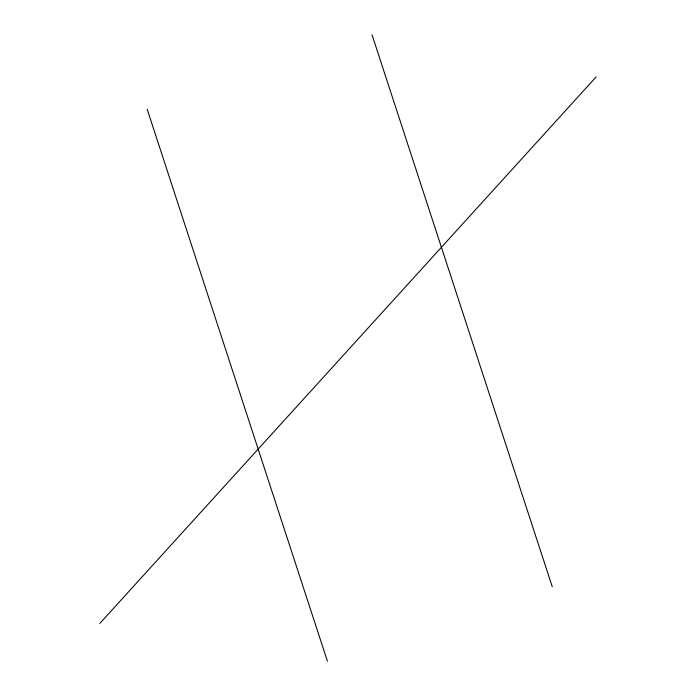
<?xml version="1.0" encoding="UTF-8"?>
<svg xmlns="http://www.w3.org/2000/svg" width="696" height="696" viewBox="0 0 696 696"><rect width="100%" height="100%" fill="white"/><g stroke="black" fill="none" stroke-linecap="round" stroke-linejoin="round"><path stroke-width="1.04" d="M99.841 623.433L596.159 76.891M372.029 34.8L552.276 586.78M147.178 109.22L327.425 661.2"/></g></svg>
